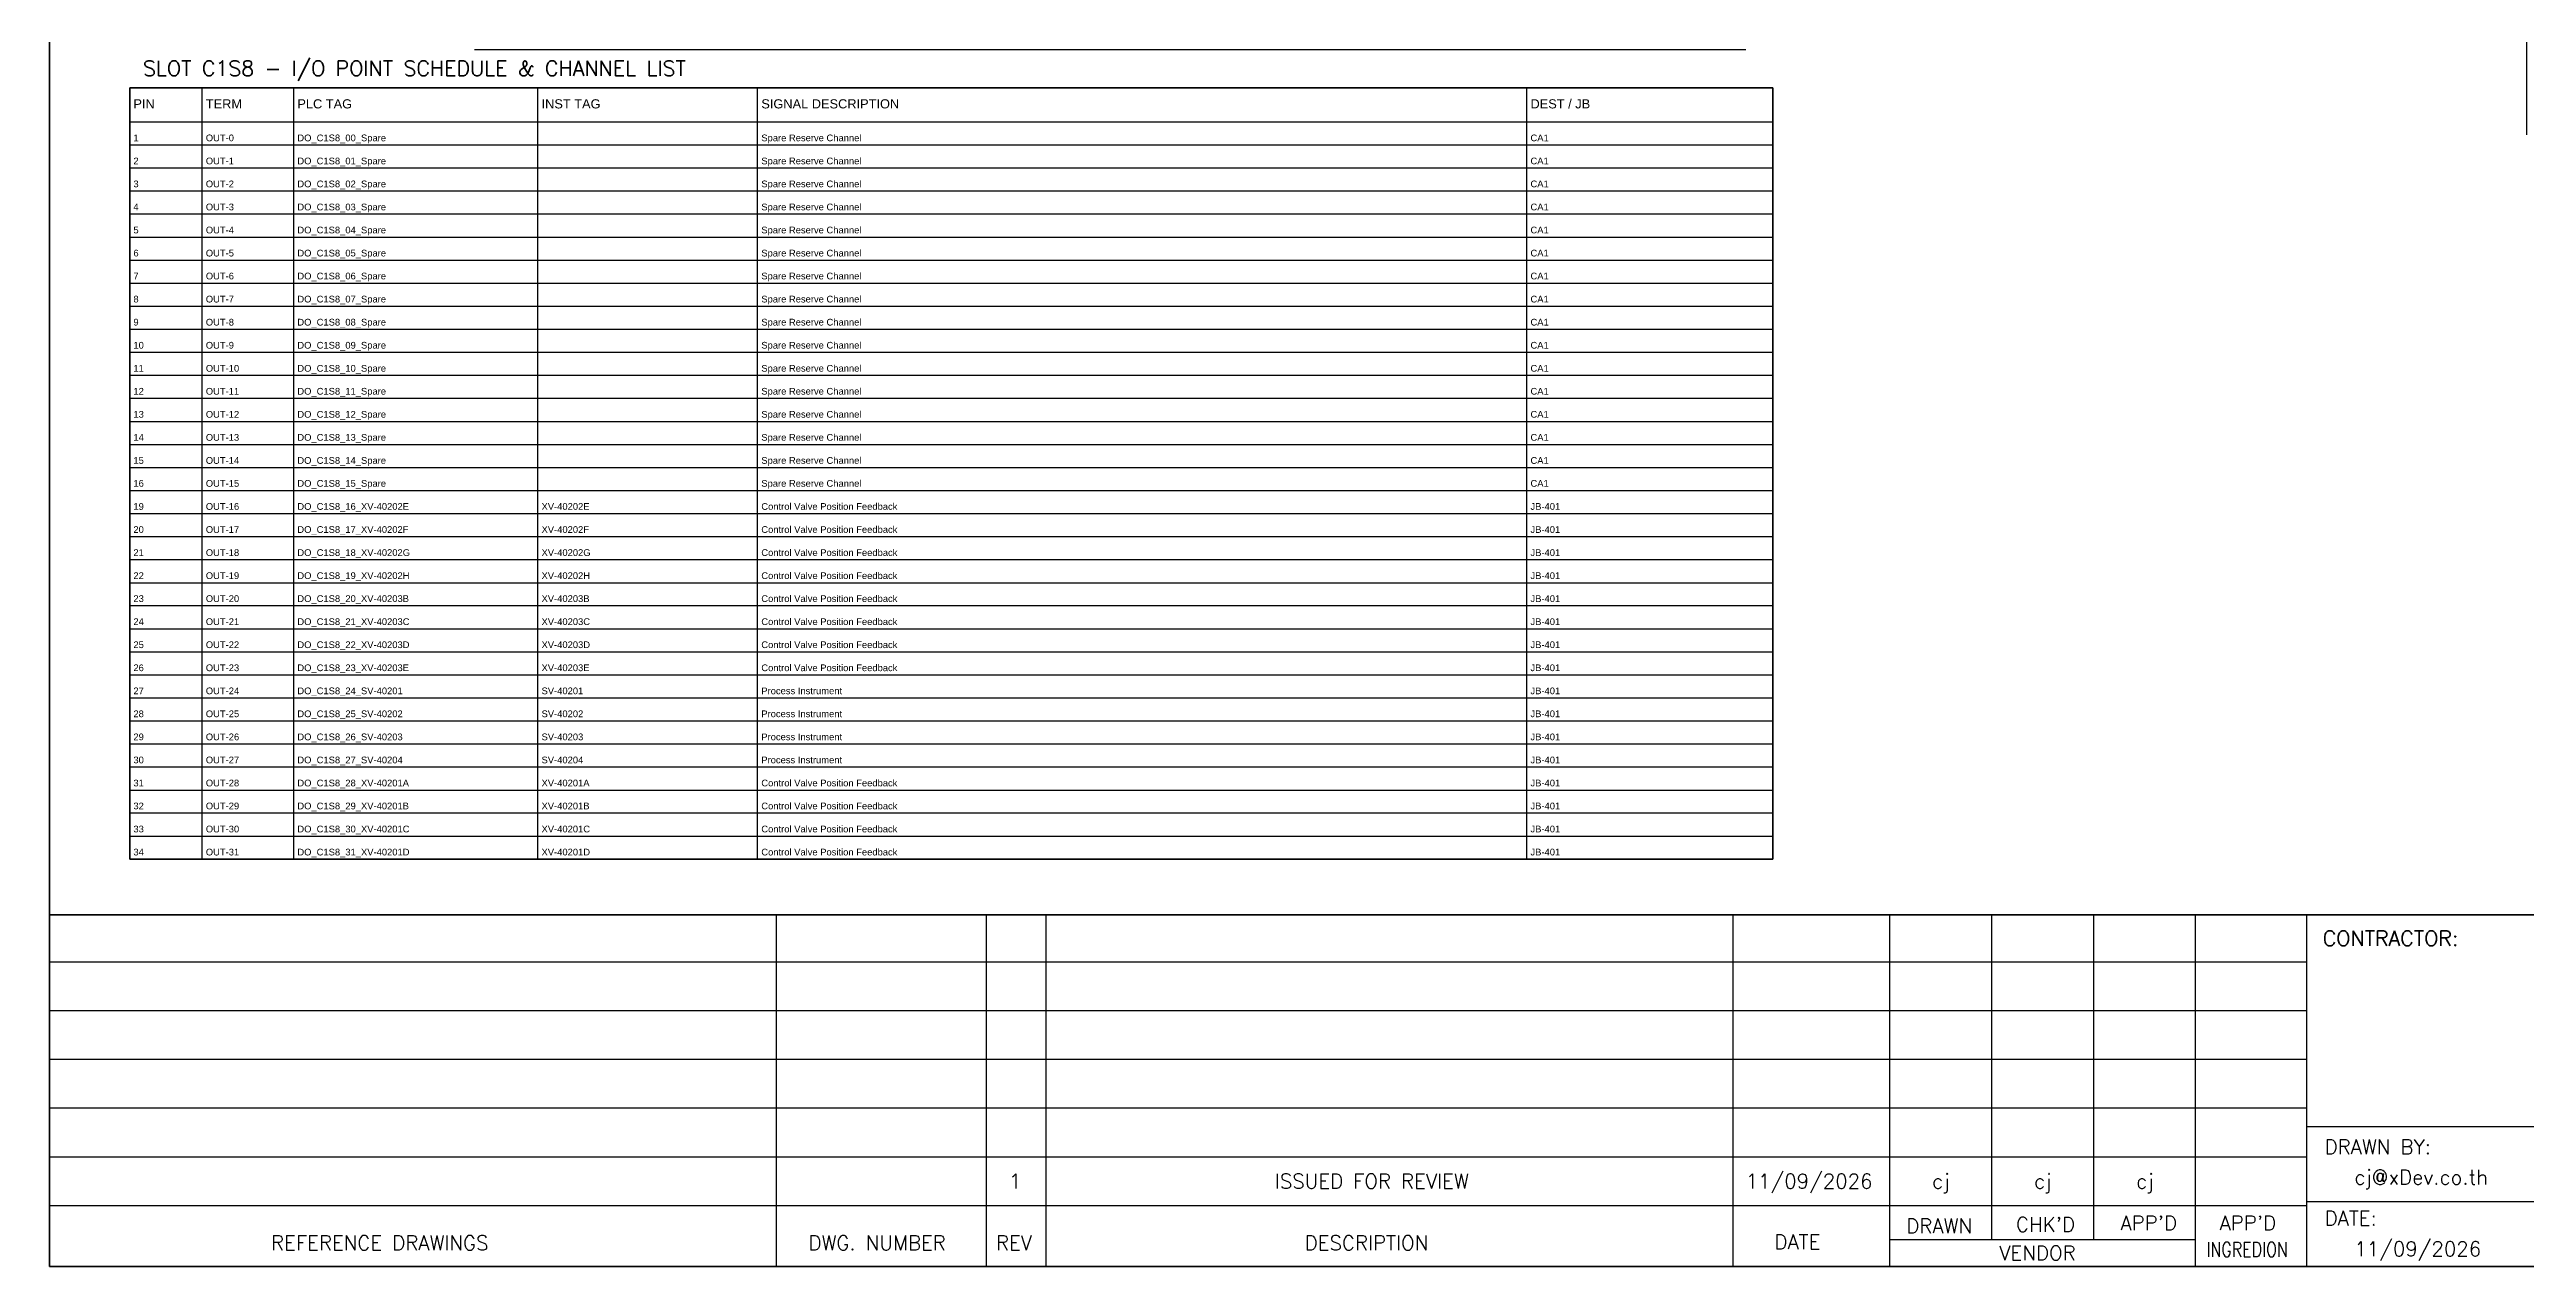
# Model space of a CAD drawing. Header units: millimetres. Extents: x 0 to 3893, y 0 to 2704.
# Drawn here: x 0 to 2029, y 0 to 997 of the extents above; entities that cross this region are included whole.
import ezdxf
from ezdxf.enums import TextEntityAlignment as Align

# ---------------------------------------------------------------- set-up
doc = ezdxf.new("R2010")
doc.units = ezdxf.units.MM
for name, color, linetype in [('GT_1', 9, 'Continuous'), ('HELPPOINT', 7, 'Continuous'), ('MEMBER', 7, 'Continuous')]:
    doc.layers.add(name, color=color, linetype=linetype)
doc.layers.add('IE-WIRE', color=7, linetype='Continuous', lineweight=25)
doc.styles.add('ROMANS', font='romans.shx', dxfattribs={"width": 0.85, "height": 25})
doc.styles.get("Standard").update_dxf_attribs({"font": 'arial.ttf'})

msp = doc.modelspace()

# ---------------------------------------------------------------- linework, layer by layer
at = {"color": 7}
for p, q in [((125, 333.8), (125, 965.9)), ((200, 333.8), (200, 965.9)), ((400, 333.8), (400, 965.9)), ((580, 333.8), (580, 965.9)), ((1210, 333.8), (1210, 965.9)), ((65.7, 937.9), (1411.5, 937.9))]:
    msp.add_line(p, q, dxfattribs=at)
at = {"color": 8}
for p, q in [((65.7, 919), (1411.5, 919)), ((65.7, 900.1), (1411.5, 900.1)), ((65.7, 881.3), (1411.5, 881.3)), ((65.7, 862.4), (1411.5, 862.4)), ((65.7, 843.5), (1411.5, 843.5)), ((65.7, 824.6), (1411.5, 824.6)), ((65.7, 805.8), (1411.5, 805.8)), ((65.7, 786.9), (1411.5, 786.9)), ((65.7, 768), (1411.5, 768)), ((65.7, 749.1), (1411.5, 749.1)), ((65.7, 730.2), (1411.5, 730.2)), ((65.7, 711.4), (1411.5, 711.4)), ((65.7, 692.5), (1411.5, 692.5)), ((65.7, 673.6), (1411.5, 673.6)), ((65.7, 654.7), (1411.5, 654.7)), ((65.7, 635.9), (1411.5, 635.9)), ((65.7, 617), (1411.5, 617)), ((65.7, 598.1), (1411.5, 598.1)), ((65.7, 579.2), (1411.5, 579.2)), ((65.7, 560.3), (1411.5, 560.3)), ((65.7, 541.5), (1411.5, 541.5)), ((65.7, 522.6), (1411.5, 522.6)), ((65.7, 503.7), (1411.5, 503.7)), ((65.7, 484.8), (1411.5, 484.8)), ((65.7, 465.9), (1411.5, 465.9)), ((65.7, 447.1), (1411.5, 447.1)), ((65.7, 428.2), (1411.5, 428.2)), ((65.7, 409.3), (1411.5, 409.3)), ((65.7, 390.4), (1411.5, 390.4)), ((65.7, 371.6), (1411.5, 371.6)), ((65.7, 352.7), (1411.5, 352.7))]:
    msp.add_line(p, q, dxfattribs=at)
msp.add_lwpolyline([(65.7, 965.9), (1411.5, 965.9), (1411.5, 333.8), (65.7, 333.8)], close=True)
at = {"color": 7}
msp.add_lwpolyline([(65.7, 333.8), (1411.5, 333.8), (1411.5, 965.9), (65.7, 965.9), (65.7, 333.8)], dxfattribs=at)
at = {"layer": 'GT_1', "color": 4}
for p, q in [((595.4, 0), (595.4, 288.2)), ((767.3, 0), (767.3, 288.2)), ((816.4, 0), (816.4, 288.2)), ((1379.1, 0), (1379.1, 288.2)), ((1507.4, 0), (1507.4, 288.2)), ((1591, 21.8), (1591, 288.2)), ((1674.5, 21.8), (1674.5, 288.2)), ((1757.8, 0), (1757.8, 288.2)), ((1848.8, 0), (1848.8, 288.2)), ((1848.8, 249.3), (0, 249.3)), ((1848.8, 209.5), (0, 209.5)), ((1848.8, 169.6), (0, 169.6)), ((1848.8, 129.7), (0, 129.7)), ((2635.8, 114.3), (1848.8, 114.3)), ((1848.8, 89.7), (0, 89.7)), ((1848.7, 49.8), (0, 49.8)), ((2635.8, 52.9), (1848.8, 52.9)), ((1757.8, 21.8), (1507.4, 21.8))]:
    msp.add_line(p, q, dxfattribs=at)
at = {"layer": 'HELPPOINT', "color": 4, "lineweight": 35}
for p, q in [((0, 0), (0, 2704.2)), ((0, 0), (0, 2704.2)), ((3893.3, 0), (0, 0)), ((3893.3, 0), (0, 0))]:
    msp.add_line(p, q, dxfattribs=at)
at = {"layer": 'IE-WIRE', "color": 4, "ltscale": 25.4}
msp.add_line((2028.8, 2406.8), (2028.8, 927.2), dxfattribs=at)
at = {"layer": 'IE-WIRE', "color": 4}
msp.add_line((348.1, 997.2), (1389.4, 997.2), dxfattribs=at)
at = {"layer": 'MEMBER', "color": 4, "lineweight": 35}
msp.add_line((0, 288.2), (3893.3, 288.2), dxfattribs=at)
msp.add_line((0, 288.2), (3893.3, 288.2), dxfattribs=at)

# ---------------------------------------------------------------- texts
at = {"color": 3}
for s, p in [('PIN', (68.7, 948.9)), ('TERM', (128, 948.9)), ('PLC TAG', (203, 948.9)), ('INST TAG', (403, 948.9)), ('SIGNAL DESCRIPTION', (583, 948.9)), ('DEST / JB', (1213, 948.9))]:
    msp.add_text(s, height=7.5, dxfattribs=at).set_placement(p)
at = {"color": 7}
for s, p in [('1', (68.7, 922)), ('OUT-0', (128, 922)), ('DO_C1S8_00_Spare', (203, 922)), ('Spare Reserve Channel', (583, 922)), ('CA1', (1213, 922)), ('2', (68.7, 903.1)), ('OUT-1', (128, 903.1)), ('DO_C1S8_01_Spare', (203, 903.1)), ('Spare Reserve Channel', (583, 903.1)), ('CA1', (1213, 903.1)), ('3', (68.7, 884.3)), ('OUT-2', (128, 884.3)), ('DO_C1S8_02_Spare', (203, 884.3)), ('Spare Reserve Channel', (583, 884.3)), ('CA1', (1213, 884.3)), ('4', (68.7, 865.4)), ('OUT-3', (128, 865.4)), ('OUT-4', (128, 846.5)), ('DO_C1S8_03_Spare', (203, 865.4)), ('DO_C1S8_04_Spare', (203, 846.5)), ('Spare Reserve Channel', (583, 865.4)), ('Spare Reserve Channel', (583, 846.5)), ('CA1', (1213, 865.4)), ('CA1', (1213, 846.5)), ('5', (68.7, 846.5)), ('6', (68.7, 827.6)), ('OUT-5', (128, 827.6)), ('DO_C1S8_05_Spare', (203, 827.6)), ('Spare Reserve Channel', (583, 827.6)), ('CA1', (1213, 827.6)), ('7', (68.7, 808.8)), ('OUT-6', (128, 808.8)), ('DO_C1S8_06_Spare', (203, 808.8)), ('Spare Reserve Channel', (583, 808.8)), ('CA1', (1213, 808.8)), ('8', (68.7, 789.9)), ('OUT-7', (128, 789.9)), ('DO_C1S8_07_Spare', (203, 789.9)), ('Spare Reserve Channel', (583, 789.9)), ('CA1', (1213, 789.9)), ('9', (68.7, 771)), ('OUT-8', (128, 771)), ('DO_C1S8_08_Spare', (203, 771)), ('Spare Reserve Channel', (583, 771)), ('CA1', (1213, 771)), ('10', (68.7, 752.1)), ('OUT-9', (128, 752.1)), ('DO_C1S8_09_Spare', (203, 752.1)), ('Spare Reserve Channel', (583, 752.1)), ('CA1', (1213, 752.1)), ('11', (68.7, 733.2)), ('OUT-10', (128, 733.2)), ('DO_C1S8_10_Spare', (203, 733.2)), ('Spare Reserve Channel', (583, 733.2)), ('CA1', (1213, 733.2)), ('12', (68.7, 714.4)), ('OUT-11', (128, 714.4)), ('DO_C1S8_11_Spare', (203, 714.4)), ('Spare Reserve Channel', (583, 714.4)), ('CA1', (1213, 714.4)), ('13', (68.7, 695.5)), ('OUT-12', (128, 695.5)), ('DO_C1S8_12_Spare', (203, 695.5)), ('Spare Reserve Channel', (583, 695.5)), ('CA1', (1213, 695.5)), ('14', (68.7, 676.6)), ('OUT-13', (128, 676.6)), ('DO_C1S8_13_Spare', (203, 676.6)), ('Spare Reserve Channel', (583, 676.6)), ('CA1', (1213, 676.6)), ('15', (68.7, 657.7)), ('OUT-14', (128, 657.7)), ('DO_C1S8_14_Spare', (203, 657.7)), ('Spare Reserve Channel', (583, 657.7)), ('CA1', (1213, 657.7)), ('16', (68.7, 638.9)), ('OUT-15', (128, 638.9)), ('DO_C1S8_15_Spare', (203, 638.9)), ('Spare Reserve Channel', (583, 638.9)), ('CA1', (1213, 638.9)), ('19', (68.7, 620)), ('OUT-16', (128, 620)), ('DO_C1S8_16_XV-40202E', (203, 620)), ('XV-40202E', (403, 620)), ('Control Valve Position Feedback', (583, 620)), ('JB-401', (1213, 620)), ('20', (68.7, 601.1)), ('OUT-17', (128, 601.1)), ('DO_C1S8_17_XV-40202F', (203, 601.1)), ('XV-40202F', (403, 601.1)), ('Control Valve Position Feedback', (583, 601.1)), ('JB-401', (1213, 601.1)), ('21', (68.7, 582.2)), ('22', (68.7, 563.3)), ('OUT-18', (128, 582.2)), ('OUT-19', (128, 563.3)), ('DO_C1S8_18_XV-40202G', (203, 582.2)), ('DO_C1S8_19_XV-40202H', (203, 563.3)), ('XV-40202G', (403, 582.2)), ('XV-40202H', (403, 563.3)), ('Control Valve Position Feedback', (583, 582.2)), ('Control Valve Position Feedback', (583, 563.3)), ('JB-401', (1213, 582.2)), ('JB-401', (1213, 563.3)), ('23', (68.7, 544.5)), ('OUT-20', (128, 544.5)), ('DO_C1S8_20_XV-40203B', (203, 544.5)), ('XV-40203B', (403, 544.5)), ('Control Valve Position Feedback', (583, 544.5)), ('JB-401', (1213, 544.5)), ('24', (68.7, 525.6)), ('OUT-21', (128, 525.6)), ('DO_C1S8_21_XV-40203C', (203, 525.6)), ('XV-40203C', (403, 525.6)), ('Control Valve Position Feedback', (583, 525.6)), ('JB-401', (1213, 525.6)), ('25', (68.7, 506.7)), ('OUT-22', (128, 506.7)), ('DO_C1S8_22_XV-40203D', (203, 506.7)), ('XV-40203D', (403, 506.7)), ('Control Valve Position Feedback', (583, 506.7)), ('JB-401', (1213, 506.7)), ('26', (68.7, 487.8)), ('OUT-23', (128, 487.8)), ('DO_C1S8_23_XV-40203E', (203, 487.8)), ('XV-40203E', (403, 487.8)), ('Control Valve Position Feedback', (583, 487.8)), ('JB-401', (1213, 487.8)), ('27', (68.7, 468.9)), ('OUT-24', (128, 468.9)), ('DO_C1S8_24_SV-40201', (203, 468.9)), ('SV-40201', (403, 468.9)), ('Process Instrument', (583, 468.9)), ('JB-401', (1213, 468.9)), ('28', (68.7, 450.1)), ('OUT-25', (128, 450.1)), ('DO_C1S8_25_SV-40202', (203, 450.1)), ('SV-40202', (403, 450.1)), ('Process Instrument', (583, 450.1)), ('JB-401', (1213, 450.1)), ('29', (68.7, 431.2)), ('OUT-26', (128, 431.2)), ('DO_C1S8_26_SV-40203', (203, 431.2)), ('SV-40203', (403, 431.2)), ('Process Instrument', (583, 431.2)), ('JB-401', (1213, 431.2)), ('30', (68.7, 412.3)), ('OUT-27', (128, 412.3)), ('DO_C1S8_27_SV-40204', (203, 412.3)), ('SV-40204', (403, 412.3)), ('Process Instrument', (583, 412.3)), ('JB-401', (1213, 412.3)), ('31', (68.7, 393.4)), ('OUT-28', (128, 393.4)), ('DO_C1S8_28_XV-40201A', (203, 393.4)), ('XV-40201A', (403, 393.4)), ('Control Valve Position Feedback', (583, 393.4)), ('JB-401', (1213, 393.4)), ('32', (68.7, 374.6)), ('OUT-29', (128, 374.6)), ('DO_C1S8_29_XV-40201B', (203, 374.6)), ('XV-40201B', (403, 374.6)), ('Control Valve Position Feedback', (583, 374.6)), ('JB-401', (1213, 374.6)), ('33', (68.7, 355.7)), ('OUT-30', (128, 355.7)), ('DO_C1S8_30_XV-40201C', (203, 355.7)), ('XV-40201C', (403, 355.7)), ('Control Valve Position Feedback', (583, 355.7)), ('JB-401', (1213, 355.7)), ('34', (68.7, 336.8)), ('OUT-31', (128, 336.8)), ('DO_C1S8_31_XV-40201D', (203, 336.8)), ('XV-40201D', (403, 336.8)), ('Control Valve Position Feedback', (583, 336.8)), ('JB-401', (1213, 336.8))]:
    msp.add_text(s, height=5.5, dxfattribs=at).set_placement(p)
at = {"layer": 'MEMBER', "color": 4, "ltscale": 0.8, "style": 'ROMANS'}
for s, height, p in [('SLOT C1S8 - I/O POINT SCHEDULE & CHANNEL LIST', 12.35, (76.6, 975.6)), ('CONTRACTOR:', 12.35, (1861.9, 262.7)), ('DRAWN BY:', 11.88, (1863.4, 92.1)), ('cj@xDev.co.th', 11.875, (1887.8, 67.2)), ("APP'D", 11.88, (1696.2, 29.7)), ("APP'D", 11.88, (1777.4, 29.7)), ('DATE:', 11.88, (1863.4, 33.6)), ('REFERENCE DRAWINGS', 11.875, (181.4, 13.4)), ('DWG. NUMBER', 11.875, (621.6, 13.4)), ('REV', 11.88, (775.1, 13.4)), ('DESCRIPTION', 11.875, (1028, 13.4)), ('DATE', 11.88, (1412.8, 14.2)), ('DRAWN', 11.88, (1520.8, 27.3)), ("CHK'D", 11.88, (1610.6, 28.5)), ('11/09/2026', 11.88, (1887.8, 8.5)), ('VENDOR', 11.88, (1596.9, 5.1))]:
    msp.add_text(s, height=height, dxfattribs=at).set_placement(p)
for s, height, p in [('1', 11.9, (790.9, 69.9)), ('ISSUED FOR REVIEW', 11.875, (1083, 69.9)), ('11/09/2026', 11.88, (1441.2, 69.9)), ('cj', 11.88, (1549.1, 69.9)), ('cj', 11.88, (1632.6, 69.9)), ('cj', 11.88, (1716.2, 69.9))]:
    msp.add_text(s, height=height, dxfattribs=at).set_placement(p, align=Align.MIDDLE_CENTER)
at = {"layer": 'MEMBER', "color": 4, "ltscale": 0.8, "style": 'ROMANS', "width": 0.8}
msp.add_text('INGREDION', height=11.88, dxfattribs=at).set_placement((1766.6, 8))

doc.saveas('drawing.dxf')
